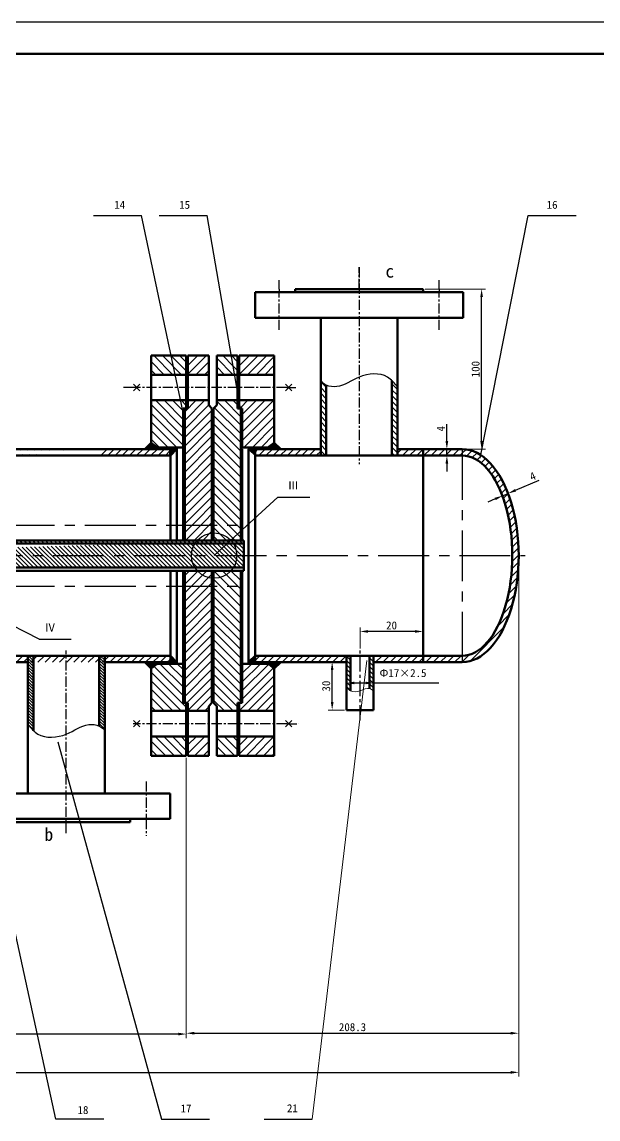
# Model space of a CAD drawing. Header units: millimetres. Extents: x 644 to 1833, y 165 to 1006.
# Drawn here: x 1393.3 to 1573.3, y 662.9 to 1005.5 of the extents above; entities that cross this region are included whole.
import ezdxf

# ---------------------------------------------------------------- set-up
doc = ezdxf.new("R2010")
doc.units = ezdxf.units.MM
doc.header["$LTSCALE"] = 0.5
doc.linetypes.add('CENTER', pattern=[50.8, 31.75, -6.35, 6.35, -6.35])
doc.layers.get('0').update_dxf_attribs({"linetype": 'CENTER'})
for name, color, linetype in [('中心线', 5, 'CENTER'), ('剖面线', 3, 'Continuous'), ('填充线', 7, 'Continuous'), ('标注', 2, 'Continuous'), ('细实线', 110, 'Continuous')]:
    doc.layers.add(name, color=color, linetype=linetype)
doc.layers.add('外框线', color=100, linetype='Continuous', lineweight=100)
doc.layers.add('轮廓线', color=1, linetype='Continuous', lineweight=50)
doc.styles.get("Standard").update_dxf_attribs({"font": 'SimSun.ttf'})
doc.dimstyles.new('ISO-25', dxfattribs={"dimtxt": 2.5, "dimasz": 2.5, "dimexe": 1.25, "dimexo": 0.625, "dimtad": 1, "dimtxsty": 'Standard', "dimcen": 2.5, "dimadec": 0, "dimazin": 0, "dimtfac": 1, "dimtmove": 0, "dimatfit": 3, "dimfxl": 0, "dimlwe": 0, "dimarcsym": 0})

# ---------------------------------------------------------------- blocks, each defined once
blk = doc.blocks.new('*D5')
at = {"layer": 'Defpoints', "color": 0, "lineweight": 0}
for p in [(852.38, 776.33), (1444.63, 776.33), (852.38, 689.4)]:
    blk.add_point(p, dxfattribs=at)
at = {"layer": '标注', "color": 0, "lineweight": 0}
for p, q in [((852.38, 775.7), (852.38, 688.15)), ((1444.63, 775.7), (1444.63, 688.15))]:
    blk.add_line(p, q, dxfattribs=at)
at = {"layer": '标注', "color": 0, "lineweight": -2}
blk.add_line((1442.13, 689.4), (854.88, 689.4), dxfattribs=at)
at = {"layer": '标注', "color": 0, "lineweight": 0}
for points in [[(854.88, 689.82), (854.88, 688.98), (852.38, 689.4)], [(1442.13, 689.82), (1442.13, 688.98), (1444.63, 689.4)]]:
    blk.add_solid(points, dxfattribs=at)
at = {"layer": '标注', "color": 0, "insert": (1148.5, 691.27), "char_height": 2.5, "attachment_point": 5}
blk.add_mtext('1930', dxfattribs=at)
blk = doc.blocks.new('*D6')
at = {"layer": 'Defpoints', "color": 0, "lineweight": 0}
for p in [(1548.5, 838.83), (1444.63, 776.33), (1548.5, 689.67)]:
    blk.add_point(p, dxfattribs=at)
at = {"layer": '标注', "color": 0, "lineweight": 0}
for p, q in [((1548.5, 838.2), (1548.5, 688.42)), ((1444.63, 775.7), (1444.63, 688.42))]:
    blk.add_line(p, q, dxfattribs=at)
at = {"layer": '标注', "color": 0, "lineweight": -2}
blk.add_line((1447.13, 689.67), (1546, 689.67), dxfattribs=at)
at = {"layer": '标注', "color": 0, "lineweight": 0}
for points in [[(1447.13, 690.09), (1447.13, 689.25), (1444.63, 689.67)], [(1546, 690.09), (1546, 689.25), (1548.5, 689.67)]]:
    blk.add_solid(points, dxfattribs=at)
at = {"layer": '标注', "color": 0, "insert": (1496.57, 691.55), "char_height": 2.5, "attachment_point": 5}
blk.add_mtext('208.3', dxfattribs=at)
blk = doc.blocks.new('*D7')
at = {"layer": 'Defpoints', "color": 0, "lineweight": 0}
for p in [(748.5, 838.83), (1548.5, 838.83), (1548.5, 677.44)]:
    blk.add_point(p, dxfattribs=at)
at = {"layer": '标注', "color": 0, "lineweight": 0}
for p, q in [((748.5, 838.2), (748.5, 676.19)), ((1548.5, 838.2), (1548.5, 676.19))]:
    blk.add_line(p, q, dxfattribs=at)
at = {"layer": '标注', "color": 0, "lineweight": -2}
blk.add_line((751, 677.44), (1546, 677.44), dxfattribs=at)
at = {"layer": '标注', "color": 0, "lineweight": 0}
for points in [[(751, 677.86), (751, 677.02), (748.5, 677.44)], [(1546, 677.86), (1546, 677.02), (1548.5, 677.44)]]:
    blk.add_solid(points, dxfattribs=at)
at = {"layer": '标注', "color": 0, "insert": (1148.5, 679.31), "char_height": 2.5, "attachment_point": 5}
blk.add_mtext('～2351', dxfattribs=at)
blk = doc.blocks.new('*D13')
at = {"layer": 'Defpoints', "color": 0, "lineweight": 0}
for p in [(1526.06, 872.08), (1526.06, 870.08), (1526.06, 870.08)]:
    blk.add_point(p, dxfattribs=at)
at = {"layer": '标注', "color": 0, "lineweight": -2}
for p, q in [((1526.06, 874.58), (1526.06, 879.86)), ((1526.06, 870.08), (1526.06, 872.08)), ((1526.06, 867.58), (1526.06, 865.08))]:
    blk.add_line(p, q, dxfattribs=at)
at = {"layer": '标注', "color": 0, "lineweight": 0}
for p, q in [((1525.43, 872.08), (1524.81, 872.08)), ((1525.43, 870.08), (1524.81, 870.08))]:
    blk.add_line(p, q, dxfattribs=at)
for points in [[(1525.64, 874.58), (1526.47, 874.58), (1526.06, 872.08)], [(1525.64, 867.58), (1526.47, 867.58), (1526.06, 870.08)]]:
    blk.add_solid(points, dxfattribs=at)
at = {"layer": '标注', "color": 0, "insert": (1524.18, 878.47), "char_height": 2.5, "attachment_point": 5, "rotation": 90}
blk.add_mtext('4', dxfattribs=at)
blk = doc.blocks.new('*D14')
at = {"layer": 'Defpoints', "color": 0, "lineweight": 0}
for p in [(1542.82, 858.98), (1544.58, 859.74), (1545.22, 858.26)]:
    blk.add_point(p, dxfattribs=at)
at = {"layer": '标注', "color": 0, "lineweight": -2}
for p, q in [((1547.51, 859.25), (1554.92, 862.42)), ((1543.45, 857.51), (1545.22, 858.26)), ((1541.16, 856.52), (1538.86, 855.54))]:
    blk.add_line(p, q, dxfattribs=at)
at = {"layer": '标注', "color": 0, "lineweight": 0}
for p, q in [((1543.07, 858.41), (1543.95, 856.36)), ((1544.83, 859.16), (1545.71, 857.11))]:
    blk.add_line(p, q, dxfattribs=at)
for points in [[(1540.99, 856.9), (1541.32, 856.14), (1543.45, 857.51)], [(1547.35, 859.63), (1547.68, 858.86), (1545.22, 858.26)]]:
    blk.add_solid(points, dxfattribs=at)
at = {"layer": '标注', "color": 0, "insert": (1552.9, 863.6), "char_height": 2.5, "attachment_point": 5, "rotation": 23.2068}
blk.add_mtext('4', dxfattribs=at)
blk = doc.blocks.new('*D20')
at = {"layer": 'Defpoints', "color": 0, "lineweight": 0}
for p in [(1518.63, 922.08), (1536.91, 922.08), (1518.63, 872.08)]:
    blk.add_point(p, dxfattribs=at)
at = {"layer": '标注', "color": 0, "lineweight": 0}
for p, q in [((1519.25, 922.08), (1538.16, 922.08)), ((1519.25, 872.08), (1538.16, 872.08))]:
    blk.add_line(p, q, dxfattribs=at)
at = {"layer": '标注', "color": 0, "lineweight": -2}
blk.add_line((1536.91, 874.58), (1536.91, 919.58), dxfattribs=at)
at = {"layer": '标注', "color": 0, "lineweight": 0}
for points in [[(1536.5, 919.58), (1537.33, 919.58), (1536.91, 922.08)], [(1536.5, 874.58), (1537.33, 874.58), (1536.91, 872.08)]]:
    blk.add_solid(points, dxfattribs=at)
at = {"layer": '标注', "color": 0, "insert": (1535.04, 897.08), "char_height": 2.5, "attachment_point": 5, "rotation": 90}
blk.add_mtext('100', dxfattribs=at)
blk = doc.blocks.new('*D53')
at = {"layer": 'Defpoints', "color": 0, "lineweight": 0}
for p in [(1494.67, 801.38), (1503.17, 801.38), (1503.17, 799.06)]:
    blk.add_point(p, dxfattribs=at)
at = {"layer": '标注', "color": 0, "lineweight": 0}
for p, q in [((1494.67, 800.76), (1494.67, 797.81)), ((1503.17, 800.76), (1503.17, 797.81))]:
    blk.add_line(p, q, dxfattribs=at)
at = {"layer": '标注', "color": 0, "lineweight": -2}
for p, q in [((1497.17, 799.06), (1500.67, 799.06)), ((1503.17, 799.06), (1516.17, 799.06))]:
    blk.add_line(p, q, dxfattribs=at)
at = {"layer": '标注', "color": 0, "lineweight": 0}
for points in [[(1497.17, 799.47), (1497.17, 798.64), (1494.67, 799.06)], [(1500.67, 799.47), (1500.67, 798.64), (1503.17, 799.06)]]:
    blk.add_solid(points, dxfattribs=at)
blk = doc.blocks.new('*D54')
at = {"layer": 'Defpoints', "color": 0, "lineweight": 0}
for p in [(1498.92, 815.14), (1518.63, 813.49), (1498.92, 809.16)]:
    blk.add_point(p, dxfattribs=at)
at = {"layer": '标注', "color": 0, "lineweight": 0}
for p, q in [((1498.92, 809.79), (1498.92, 816.39)), ((1518.63, 814.11), (1518.63, 816.39))]:
    blk.add_line(p, q, dxfattribs=at)
at = {"layer": '标注', "color": 0, "lineweight": -2}
blk.add_line((1516.13, 815.14), (1501.42, 815.14), dxfattribs=at)
at = {"layer": '标注', "color": 0, "lineweight": 0}
for points in [[(1501.42, 815.56), (1501.42, 814.73), (1498.92, 815.14)], [(1516.13, 815.56), (1516.13, 814.73), (1518.63, 815.14)]]:
    blk.add_solid(points, dxfattribs=at)
at = {"layer": '标注', "color": 0, "insert": (1508.77, 817.02), "char_height": 2.5, "attachment_point": 5}
blk.add_mtext('20', dxfattribs=at)
blk = doc.blocks.new('*D59')
at = {"layer": 'Defpoints', "color": 0, "lineweight": 25}
for p in [(1490.21, 805.58), (1494.67, 805.58), (1494.67, 790.58)]:
    blk.add_point(p, dxfattribs=at)
at = {"layer": '标注', "color": 0, "lineweight": 0}
for p, q in [((1494.04, 805.58), (1488.96, 805.58)), ((1494.04, 790.58), (1488.96, 790.58))]:
    blk.add_line(p, q, dxfattribs=at)
at = {"layer": '标注', "color": 0, "lineweight": -2}
blk.add_line((1490.21, 793.08), (1490.21, 803.08), dxfattribs=at)
at = {"layer": '标注', "color": 0, "lineweight": 25}
for points in [[(1489.79, 803.08), (1490.63, 803.08), (1490.21, 805.58)], [(1489.79, 793.08), (1490.63, 793.08), (1490.21, 790.58)]]:
    blk.add_solid(points, dxfattribs=at)
at = {"layer": '标注', "color": 0, "lineweight": 25, "insert": (1488.34, 798.08), "char_height": 2.5, "attachment_point": 5, "rotation": 90}
blk.add_mtext('30', dxfattribs=at)

msp = doc.modelspace()

# ---------------------------------------------------------------- hatches: boundary and pattern name
at = {"layer": '剖面线'}
h = msp.add_hatch(dxfattribs=at)
h.set_pattern_fill('ANSI31', color=256, scale=0.6, angle=90, style=0)
h.paths.add_polyline_path([(1441.145, 895.328), (1439.877, 901.328), (1433.629, 901.328), (1433.629, 895.328)])
h.paths.add_polyline_path([(1441.145, 895.328), (1444.629, 895.328), (1444.629, 901.328), (1444.129, 901.328), (1439.877, 901.328)])
h.paths.add_polyline_path([(1433.629, 874.078), (1435.229, 872.878, -0.1012682), (1435.495, 872.578), (1435.509, 872.578), (1443.629, 872.578), (1443.629, 883.564), (1442.834, 887.328), (1433.629, 887.328)])
h.paths.add_polyline_path([(1443.629, 883.564), (1443.629, 884.828), (1444.629, 884.828), (1444.629, 887.328), (1442.834, 887.328)])
h = msp.add_hatch(dxfattribs=at)
h.set_pattern_fill('ANSI31', color=256, scale=0.6, angle=180, style=0)
h.paths.add_polyline_path([(1445.129, 901.328), (1445.129, 895.328), (1451.629, 895.328), (1451.629, 901.328)])
h = msp.add_hatch(dxfattribs=at)
h.set_pattern_fill('ANSI31', color=256, scale=0.6, angle=90, style=0)
h.paths.add_polyline_path([(1458.714, 901.328), (1454.129, 901.328), (1454.129, 895.328), (1459.753, 895.328)])
h.paths.add_polyline_path([(1461.629, 884.5), (1461.572, 884.828), (1461.129, 884.828), (1460.629, 884.828), (1460.629, 887.328), (1454.129, 887.328), (1454.129, 885.828), (1453.129, 884.828), (1453.129, 872.078), (1453.129, 849.828), (1461.629, 849.828), (1461.629, 872.078), (1461.629, 872.578)])
h = msp.add_hatch(dxfattribs=at)
h.set_pattern_fill('ANSI31', color=256, scale=0.6, angle=90, style=0)
h.paths.add_polyline_path([(1460.629, 901.328), (1458.714, 901.328), (1459.753, 895.328), (1460.629, 895.328)])
h = msp.add_hatch(dxfattribs=at)
h.set_pattern_fill('ANSI31', color=256, scale=0.6, angle=180, style=0)
h.paths.add_polyline_path([(1472.129, 901.328), (1461.129, 901.328), (1461.129, 895.328), (1472.129, 895.328)])
h.paths.add_polyline_path([(1472.129, 887.328), (1461.139, 887.328), (1461.572, 884.828), (1461.629, 884.828), (1462.129, 884.828), (1462.129, 872.578), (1467.129, 872.578), (1470.129, 872.578), (1470.249, 872.578), (1470.373, 872.761), (1470.529, 872.878), (1472.129, 874.078)])
h = msp.add_hatch(dxfattribs=at)
h.set_pattern_fill('ANSI31', color=256, scale=0.4, angle=90, style=0)
edge = h.paths.add_edge_path()
edge.add_spline(control_points=[(1486.629, 893.33), (1487.182, 892.849), (1487.734, 892.367), (1488.379, 892.05)], knot_values=[24.0786226, 24.0786226, 24.0786226, 24.0786226, 26.2470623, 26.2470623, 26.2470623, 26.2470623], degree=3, periodic=0)
edge.add_line((1488.379, 892.05), (1488.379, 870.078))
edge.add_line((1488.379, 870.078), (1486.629, 870.078))
edge.add_line((1486.629, 870.078), (1486.629, 893.33))
h = msp.add_hatch(dxfattribs=at)
h.set_pattern_fill('ANSI31', color=256, scale=0.4, angle=90, style=0)
edge = h.paths.add_edge_path()
edge.add_spline(control_points=[(1510.629, 891.578), (1510.063, 892.251), (1509.497, 892.925), (1508.879, 893.511)], knot_values=[0, 0, 0, 0, 2.5576155, 2.5576155, 2.5576155, 2.5576155], degree=3, periodic=0)
edge.add_line((1508.879, 893.511), (1508.879, 872.078))
edge.add_line((1508.879, 872.078), (1510.629, 872.078))
edge.add_line((1510.629, 872.078), (1510.629, 891.578))
h.paths.add_polyline_path([(1510.629, 872.078), (1508.879, 872.078), (1508.879, 870.078), (1510.629, 870.078)])
h = msp.add_hatch(dxfattribs=at)
h.set_pattern_fill('ANSI37', color=256, scale=0.1, angle=90, style=0)
h.paths.add_polyline_path([(1444.129, 884.828), (1443.629, 884.828), (1443.629, 872.578), (1444.129, 872.578)])
h = msp.add_hatch(dxfattribs=at)
h.set_pattern_fill('ANSI31', color=256, scale=0.6, angle=180, style=0)
h.paths.add_polyline_path([(1452.629, 872.078), (1452.629, 884.828), (1451.629, 885.828), (1451.629, 887.328), (1445.129, 887.328), (1445.129, 884.828), (1444.629, 884.828), (1444.129, 884.828), (1444.129, 872.578), (1444.129, 872.078), (1444.129, 849.828), (1452.629, 849.828)])
h = msp.add_hatch(dxfattribs=at)
h.set_pattern_fill('ANSI37', color=256, scale=0.1, angle=90, style=0)
h.paths.add_polyline_path([(1462.129, 884.828), (1461.629, 884.828), (1461.629, 872.578), (1462.129, 872.578)])
h = msp.add_hatch(dxfattribs=at)
h.set_pattern_fill('ANSI37', color=256, scale=0.1, angle=90, style=0)
h.paths.add_polyline_path([(1431.629, 872.078), (1435.629, 872.078, 0.236068), (1435.229, 872.878), (1433.629, 874.078)])
h = msp.add_hatch(dxfattribs=at)
h.set_pattern_fill('ANSI37', color=256, scale=0.1, angle=90, style=0)
h.paths.add_polyline_path([(1472.129, 874.078), (1470.529, 872.878, 0.236068), (1470.129, 872.078), (1474.129, 872.078)])
h = msp.add_hatch(dxfattribs=at)
h.set_pattern_fill('ANSI31', color=256, scale=0.5, angle=180, style=0)
edge = h.paths.add_edge_path()
edge.add_line((1395.129, 872.078), (1151.504, 872.078))
edge.add_line((1439.706, 870.078), (1151.504, 870.078))
edge.add_line((1440.381, 872.078), (1440.338, 872.078))
edge.add_line((1395.129, 872.078), (1419.129, 872.078))
at = {"layer": '剖面线', "lineweight": 0}
h = msp.add_hatch(dxfattribs=at)
h.set_pattern_fill('ANSI31', color=256, scale=0.5, style=0)
h.paths.add_polyline_path([(1439.629, 872.078), (1435.629, 872.078), (1431.629, 872.078), (1431.129, 872.078), (1419.129, 872.078), (1417.418, 872.078), (1417.418, 870.078), (1439.629, 870.078)])
at = {"layer": '剖面线'}
h = msp.add_hatch(dxfattribs=at)
h.set_pattern_fill('ANSI37', color=256, scale=0.1, angle=90, style=0)
h.paths.add_polyline_path([(1441.629, 872.492), (1441.629, 872.578), (1439.629, 872.578), (1439.629, 872.078), (1439.629, 870.078), (1441.336, 871.785, 0.1989124)])
h = msp.add_hatch(dxfattribs=at)
h.set_pattern_fill('ANSI37', color=256, scale=0.1, angle=90, style=0)
h.paths.add_polyline_path([(1464.129, 872.492), (1464.129, 872.578), (1466.129, 872.578), (1466.129, 872.078), (1466.129, 870.078), (1464.422, 871.785, -0.1989124)])
at = {"layer": '剖面线', "lineweight": 0}
h = msp.add_hatch(dxfattribs=at)
h.set_pattern_fill('ANSI31', color=256, scale=0.5, style=0)
h.paths.add_polyline_path([(1466.129, 872.078), (1466.129, 870.078), (1486.629, 870.078), (1486.629, 872.078)])
h.paths.add_polyline_path([(1510.629, 872.078), (1510.629, 870.078), (1518.629, 870.078), (1518.629, 872.078)])
h = msp.add_hatch(dxfattribs=at)
h.set_pattern_fill('ANSI31', color=256, scale=0.5, style=0)
edge = h.paths.add_edge_path()
edge.add_ellipse((1530.879, 838.828), major_axis=(0, 33.25), ratio=0.5300752, start_angle=180, end_angle=270)
edge.add_line((1548.504, 838.828), (1546.504, 838.828))
edge.add_ellipse((1530.879, 838.828), major_axis=(0, 31.25), ratio=0.5, start_angle=-180, end_angle=-90, ccw=False)
edge.add_line((1530.879, 807.578), (1530.879, 805.578))
h.paths.add_polyline_path([(1530.879, 807.578), (1518.629, 807.578), (1518.629, 805.578), (1530.879, 805.578)])
edge = h.paths.add_edge_path()
edge.add_ellipse((1530.879, 838.828), major_axis=(0, 33.25), ratio=0.5300752, start_angle=270, end_angle=360)
edge.add_line((1530.879, 872.078), (1530.879, 870.078))
edge.add_ellipse((1530.879, 838.828), major_axis=(0, 31.25), ratio=0.5, start_angle=-90, end_angle=0, ccw=False)
edge.add_line((1546.504, 838.828), (1548.504, 838.828))
h = msp.add_hatch(dxfattribs=at)
h.set_pattern_fill('ANSI31', color=256, scale=0.5, style=0)
h.paths.add_polyline_path([(1530.879, 870.078), (1530.879, 872.078), (1518.629, 872.078), (1518.629, 870.078)])
at = {"layer": '剖面线'}
h = msp.add_hatch(dxfattribs=at)
h.set_pattern_fill('ANSI31', color=256, scale=0.6, angle=180, style=0)
h.paths.add_polyline_path([(1452.629, 849.828), (1444.129, 849.828), (1444.129, 843.578), (1452.629, 843.578)])
h.paths.add_polyline_path([(1452.629, 834.078), (1444.129, 834.078), (1444.129, 827.828), (1452.629, 827.828)])
h = msp.add_hatch(dxfattribs=at)
h.set_pattern_fill('ANSI31', color=256, scale=0.6, angle=90, style=0)
h.paths.add_polyline_path([(1461.629, 849.828), (1453.129, 849.828), (1453.129, 843.578), (1461.629, 843.578)])
h.paths.add_polyline_path([(1461.629, 834.078), (1453.129, 834.078), (1453.129, 827.828), (1461.629, 827.828)])
h = msp.add_hatch(dxfattribs=at)
h.set_pattern_fill('ANSI31', color=256, scale=0.3, angle=90, style=0)
edge = h.paths.add_edge_path()
edge.add_line((1151.504, 834.078), (1462.629, 834.078))
edge.add_line((1151.504, 835.078), (1462.629, 835.078))
edge.add_line((1462.629, 834.078), (1462.629, 843.578))
h = msp.add_hatch(dxfattribs=at)
h.set_pattern_fill('ANSI31', color=256, scale=0.3, angle=90, style=0)
h.paths.add_polyline_path([(1151.504, 843.578), (1151.504, 842.578), (1462.629, 842.578), (1462.629, 843.578)])
h = msp.add_hatch(dxfattribs=at)
h.set_pattern_fill('ANSI31', color=256, scale=0.6, angle=180, style=0)
h.paths.add_polyline_path([(1452.629, 827.828), (1444.129, 827.828), (1444.129, 805.578), (1444.129, 805.078), (1444.129, 792.828), (1444.629, 792.828), (1445.129, 792.828), (1445.129, 790.328), (1451.629, 790.328), (1451.629, 791.828), (1452.629, 792.828), (1452.629, 805.578)])
h = msp.add_hatch(dxfattribs=at)
h.set_pattern_fill('ANSI31', color=256, scale=0.6, angle=90, style=0)
h.paths.add_polyline_path([(1461.629, 827.828), (1453.129, 827.828), (1453.129, 805.578), (1453.129, 792.828), (1454.129, 791.828), (1454.129, 790.328), (1460.629, 790.328), (1460.629, 792.828), (1461.129, 792.828), (1461.629, 792.828), (1461.629, 805.078), (1461.629, 805.578)])
h = msp.add_hatch(dxfattribs=at)
h.set_pattern_fill('ANSI31', color=256, scale=0.5, angle=180, style=0)
edge = h.paths.add_edge_path()
edge.add_line((1151.504, 807.578), (1151.504, 805.578))
edge.add_line((1439.663, 807.578), (1151.504, 807.578))
edge.add_line((1395.129, 805.578), (1151.504, 805.578))
edge.add_line((1441.52, 805.578), (1419.129, 805.578))
edge.add_line((1439.663, 807.578), (1439.629, 805.328))
h = msp.add_hatch(dxfattribs=at)
h.set_pattern_fill('ANSI31', color=256, scale=0.2, angle=90, style=0)
edge = h.paths.add_edge_path()
edge.add_line((1396.879, 807.578), (1395.129, 807.578))
edge.add_line((1395.129, 807.578), (1395.129, 786.078))
edge.add_spline(control_points=[(1395.129, 786.078), (1395.695, 785.405), (1396.261, 784.731), (1396.879, 784.145)], knot_values=[0, 0, 0, 0, 2.5576155, 2.5576155, 2.5576155, 2.5576155], degree=3, periodic=0)
edge.add_line((1396.879, 784.145), (1396.879, 807.578))
h = msp.add_hatch(dxfattribs=at)
h.set_pattern_fill('ANSI31', color=256, scale=0.2, angle=90, style=0)
edge = h.paths.add_edge_path()
edge.add_line((1419.129, 807.578), (1417.379, 807.578))
edge.add_line((1417.379, 807.578), (1417.379, 785.606))
edge.add_spline(control_points=[(1417.379, 785.606), (1418.024, 785.289), (1418.576, 784.808), (1419.129, 784.326)], knot_values=[24.0786226, 24.0786226, 24.0786226, 24.0786226, 26.2470623, 26.2470623, 26.2470623, 26.2470623], degree=3, periodic=0)
edge.add_line((1419.129, 784.326), (1419.129, 807.578))
h = msp.add_hatch(dxfattribs=at)
h.set_pattern_fill('ANSI37', color=256, scale=0.1, angle=90, style=0)
h.paths.add_polyline_path([(1433.629, 803.578), (1435.229, 804.778, 0.236068), (1435.629, 805.578), (1431.629, 805.578)])
h = msp.add_hatch(dxfattribs=at)
h.set_pattern_fill('ANSI37', color=256, scale=0.1, angle=90, style=0)
h.paths.add_polyline_path([(1441.629, 805.164), (1441.629, 805.078), (1439.629, 805.078), (1439.629, 805.578), (1439.629, 807.578), (1441.336, 805.871, -0.1989124)])
h = msp.add_hatch(dxfattribs=at)
h.set_pattern_fill('ANSI37', color=256, scale=0.1, angle=90, style=0)
h.paths.add_polyline_path([(1464.129, 805.164), (1464.129, 805.078), (1466.129, 805.078), (1466.129, 805.578), (1466.129, 807.578), (1464.422, 805.871, 0.1989124)])
at = {"layer": '剖面线', "lineweight": 0}
h = msp.add_hatch(dxfattribs=at)
h.set_pattern_fill('ANSI31', color=256, scale=0.5, style=0)
h.paths.add_polyline_path([(1486.629, 805.578), (1494.669, 805.578), (1494.669, 807.578), (1466.129, 807.578), (1466.129, 805.578)])
h.paths.add_polyline_path([(1518.629, 805.578), (1518.629, 807.578), (1503.169, 807.578), (1503.169, 805.578)])
at = {"layer": '剖面线'}
h = msp.add_hatch(dxfattribs=at)
h.set_pattern_fill('ANSI37', color=256, scale=0.1, angle=90, style=0)
h.paths.add_polyline_path([(1474.129, 805.578), (1470.129, 805.578, 0.236068), (1470.529, 804.778), (1472.129, 803.578)])
at = {"layer": '剖面线', "lineweight": 0}
h = msp.add_hatch(dxfattribs=at)
h.set_pattern_fill('ANSI31', color=256, scale=0.3, angle=90, style=0)
edge = h.paths.add_edge_path()
edge.add_line((1495.919, 807.578), (1494.669, 807.578))
edge.add_line((1494.669, 807.578), (1494.669, 797.65))
edge.add_spline(control_points=[(1494.669, 797.65), (1495.062, 797.252), (1495.455, 796.854), (1495.919, 796.616)], knot_values=[0, 0, 0, 0, 1.622238, 1.622238, 1.622238, 1.622238], degree=3, periodic=0)
edge.add_line((1495.919, 796.616), (1495.919, 807.578))
edge = h.paths.add_edge_path()
edge.add_spline(control_points=[(1501.919, 797.306), (1502.348, 797.195), (1502.758, 796.905), (1503.169, 796.616)], knot_values=[7.7005654, 7.7005654, 7.7005654, 7.7005654, 9.1283609, 9.1283609, 9.1283609, 9.1283609], degree=3, periodic=0)
edge.add_line((1503.169, 796.616), (1503.169, 807.578))
edge.add_line((1503.169, 807.578), (1501.919, 807.578))
edge.add_line((1501.919, 807.578), (1501.919, 797.306))
at = {"layer": '剖面线'}
h = msp.add_hatch(dxfattribs=at)
h.set_pattern_fill('ANSI31', color=256, scale=0.6, angle=90, style=0)
h.paths.add_polyline_path([(1443.629, 805.078), (1441.622, 805.078), (1435.495, 805.078, -0.1012682), (1435.229, 804.778), (1433.629, 803.578), (1433.629, 790.328), (1444.629, 790.328), (1444.629, 792.828), (1443.629, 792.828)])
h.paths.add_polyline_path([(1444.629, 782.328), (1433.629, 782.328), (1433.629, 776.328), (1444.629, 776.328)])
h = msp.add_hatch(dxfattribs=at)
h.set_pattern_fill('ANSI37', color=256, scale=0.1, angle=90, style=0)
h.paths.add_polyline_path([(1444.129, 792.828), (1443.629, 792.828), (1443.629, 805.078), (1444.129, 805.078)])
h = msp.add_hatch(dxfattribs=at)
h.set_pattern_fill('ANSI31', color=256, scale=0.6, angle=180, style=0)
h.paths.add_polyline_path([(1462.129, 792.828), (1461.129, 792.828), (1461.129, 790.328), (1472.129, 790.328), (1472.129, 803.578), (1470.529, 804.778), (1470.241, 805.078), (1470.129, 805.078), (1467.129, 805.078), (1464.136, 805.078), (1462.129, 805.078)])
h.paths.add_polyline_path([(1472.129, 776.328), (1472.129, 782.328), (1461.129, 782.328), (1461.129, 776.328), (1461.629, 776.328)])
h = msp.add_hatch(dxfattribs=at)
h.set_pattern_fill('ANSI37', color=256, scale=0.1, angle=90, style=0)
h.paths.add_polyline_path([(1461.629, 792.828), (1462.129, 792.828), (1462.129, 805.078), (1461.629, 805.078)])
h = msp.add_hatch(dxfattribs=at)
h.set_pattern_fill('ANSI31', color=256, scale=0.6, angle=180, style=0)
h.paths.add_polyline_path([(1451.629, 782.328), (1445.129, 782.328), (1445.129, 776.328), (1451.629, 776.328)])
h = msp.add_hatch(dxfattribs=at)
h.set_pattern_fill('ANSI31', color=256, scale=0.6, angle=90, style=0)
h.paths.add_polyline_path([(1460.629, 776.328), (1460.629, 782.328), (1454.129, 782.328), (1454.129, 776.328)])

# ---------------------------------------------------------------- linework, layer by layer
at = {"ltscale": 0.2}
msp.add_line((1523.629, 922.078), (1523.629, 921.078), dxfattribs=at)
at = {"color": 255, "lineweight": 0}
for p, q in [((1433.629, 874.078), (1431.629, 872.078)), ((1435.229, 872.878), (1433.629, 874.078)), ((1472.129, 803.578), (1474.129, 805.578)), ((1470.529, 804.778), (1472.129, 803.578))]:
    msp.add_line(p, q, dxfattribs=at)
for p, q in [((1472.129, 874.078), (1470.529, 872.878)), ((1474.129, 872.078), (1472.129, 874.078)), ((1548.504, 838.828), (1548.504, 838.828)), ((1550.484, 838.828), (1550.484, 838.828)), ((1431.629, 805.578), (1433.629, 803.578)), ((1433.629, 803.578), (1435.229, 804.778))]:
    msp.add_line(p, q)
at = {"color": 7, "lineweight": 0}
msp.add_line((1431.629, 805.578), (1435.629, 805.578), dxfattribs=at)
at = {"color": 255, "lineweight": 0}
msp.add_arc((1434.629, 872.078), 1, 0, 53.1301, dxfattribs=at)
msp.add_arc((1434.629, 805.578), 1, 306.8699, 0)
at = {"layer": '中心线', "ltscale": 0.2}
for p, q in [((1498.629, 928.878), (1498.629, 867.441)), ((1498.629, 922.078), (1498.629, 928.878)), ((1473.629, 922.078), (1473.629, 924.823)), ((1473.629, 922.078), (1473.629, 921.078)), ((1523.629, 922.078), (1523.629, 924.823)), ((1473.629, 909.33), (1473.629, 921.078)), ((1523.629, 909.33), (1523.629, 921.078)), ((1428.208, 891.328), (1424.495, 891.328)), ((1476.001, 891.328), (1428.017, 891.328)), ((1476.001, 891.328), (1478.803, 891.328)), ((1407.129, 752.138), (1407.129, 809.196)), ((1476.001, 786.328), (1428.017, 786.328)), ((1476.001, 786.328), (1479.839, 786.328)), ((1432.129, 768.326), (1432.129, 756.578)), ((1432.129, 756.578), (1432.129, 751.264))]:
    msp.add_line(p, q, dxfattribs=at)
at = {"layer": '中心线'}
for p, q in [((1530.879, 872.078), (1530.879, 805.578)), ((828.762, 848.328), (1463.715, 848.328)), ((742.607, 838.828), (1550.484, 838.828)), ((828.762, 829.328), (1463.68, 829.328))]:
    msp.add_line(p, q, dxfattribs=at)
at = {"layer": '中心线', "ltscale": 0.3}
msp.add_line((1498.919, 787.355), (1498.919, 809.161), dxfattribs=at)
at = {"layer": '填充线'}
msp.add_line((1408.648, 812.692), (1408.648, 812.692), dxfattribs=at)
at = {"layer": '外框线'}
msp.add_line((668.504, 995.505), (1642.504, 995.505), dxfattribs=at)
at = {"layer": '标注'}
for p, q in [((1415.637, 945.079), (1430.637, 945.079)), ((1443.835, 882.589), (1430.637, 945.079)), ((1436.134, 945.079), (1451.134, 945.079)), ((1461.901, 882.932), (1451.134, 945.079)), ((1536.419, 869.236), (1551.468, 945.079)), ((1551.468, 945.079), (1566.468, 945.079)), ((1428.151, 892.328), (1430.151, 890.328)), ((1430.151, 892.328), (1428.151, 890.328)), ((1477.608, 892.328), (1475.608, 890.328)), ((1475.608, 892.328), (1477.608, 890.328)), ((1453.324, 838.828), (1473.261, 857.056)), ((1473.261, 857.056), (1483.261, 857.056)), ((1398.648, 812.692), (1384.129, 820.078)), ((1398.648, 812.692), (1408.648, 812.692)), ((1516.166, 799.058), (1523.586, 799.058)), ((1428.151, 785.328), (1430.151, 787.328)), ((1430.151, 785.328), (1428.151, 787.328)), ((1477.608, 785.328), (1475.608, 787.328)), ((1475.608, 785.328), (1477.608, 787.328)), ((1404.488, 780.667), (1436.839, 662.857)), ((1403.835, 662.857), (1382.129, 762.452)), ((1418.835, 662.857), (1403.835, 662.857)), ((1436.839, 662.857), (1451.839, 662.857)), ((1468.924, 662.857), (1483.924, 662.857))]:
    msp.add_line(p, q, dxfattribs=at)
at = {"layer": '标注', "lineweight": 0}
msp.add_line((1501.069, 806.076), (1483.924, 662.857), dxfattribs=at)
at = {"layer": '标注'}
msp.add_circle((1453.324, 838.828), 7.077, dxfattribs=at)
at = {"layer": '细实线'}
for p, q in [((643.504, 1005.505), (1832.504, 1005.505)), ((1518.629, 921.078), (1518.629, 922.078)), ((1466.129, 921.078), (1466.129, 921.078)), ((1461.629, 901.328), (1461.129, 901.328)), ((1472.129, 874.078), (1472.129, 901.328)), ((1444.629, 884.828), (1444.629, 884.828)), ((1452.629, 884.828), (1452.629, 884.828)), ((1453.129, 884.828), (1453.129, 884.828)), ((1461.129, 884.828), (1461.129, 884.828)), ((1435.129, 872.078), (1435.129, 872.078)), ((1435.629, 872.078), (1435.629, 872.078)), ((1443.629, 872.078), (1443.629, 849.828)), ((1444.129, 872.078), (1444.129, 849.828)), ((1452.629, 872.078), (1452.629, 849.828)), ((1453.129, 849.828), (1453.129, 872.078)), ((1461.629, 872.078), (1461.629, 849.828)), ((1462.129, 872.078), (1462.129, 849.828)), ((1464.088, 872.119), (1464.088, 872.119)), ((1466.129, 870.078), (1464.422, 871.785)), ((1466.129, 872.078), (1466.129, 872.578)), ((1466.129, 872.078), (1466.129, 870.078)), ((1470.129, 872.078), (1470.129, 872.078)), ((1470.129, 872.078), (1470.129, 872.078)), ((1488.379, 872.078), (1488.34, 872.078)), ((1461.629, 805.578), (1461.629, 827.828)), ((1462.129, 805.578), (1462.129, 827.828)), ((1439.633, 805.578), (1419.129, 805.578)), ((1435.629, 805.578), (1435.629, 805.578)), ((1470.129, 805.578), (1470.129, 805.578)), ((1435.509, 805.078), (1435.436, 805.078)), ((1470.27, 805.078), (1470.27, 805.078)), ((1444.629, 792.828), (1444.629, 792.828)), ((1452.629, 792.828), (1452.629, 792.828)), ((1453.129, 792.828), (1453.129, 792.828)), ((1461.129, 792.828), (1461.129, 792.828)), ((1444.129, 776.328), (1444.629, 776.328))]:
    msp.add_line(p, q, dxfattribs=at)
at = {"layer": '细实线', "extrusion": (0, 0, -1)}
for major_axis, ratio, start_param, end_param in [((0, 33.25), 0.5300752, 0, 3.1415927), ((0, 31.25), 0.5, 6.2831853, 9.424778)]:
    msp.add_ellipse((1530.879, 838.828), major_axis=major_axis, ratio=ratio, start_param=start_param, end_param=end_param, dxfattribs=at)
at = {"layer": '细实线', "lineweight": 25}
msp.add_spline([(1510.629, 891.578), (1507.523, 894.561), (1498.629, 894.561), (1491.625, 891.606), (1488.379, 892.05), (1486.629, 893.33)], degree=3, dxfattribs=at)
at = {"layer": '细实线', "lineweight": 0}
msp.add_spline([(1494.669, 797.65), (1495.919, 796.616), (1498.919, 796.616), (1501.919, 797.306), (1503.169, 796.616)], degree=3, dxfattribs=at)
at = {"layer": '细实线'}
msp.add_spline([(1395.129, 786.078), (1398.235, 783.095), (1407.129, 783.095), (1414.133, 786.05), (1417.379, 785.606), (1419.129, 784.326)], degree=3, dxfattribs=at)
at = {"layer": '轮廓线'}
for p, q in [((1478.629, 921.078), (1478.629, 922.078)), ((1518.629, 922.078), (1478.629, 922.078)), ((1466.129, 913.078), (1466.129, 921.078)), ((1531.129, 921.078), (1466.129, 921.078)), ((1518.629, 921.078), (1478.629, 921.078)), ((1531.129, 913.078), (1531.129, 921.078)), ((1531.129, 913.078), (1466.129, 913.078)), ((1486.629, 870.078), (1486.629, 913.078)), ((1510.629, 870.078), (1510.629, 913.078)), ((1433.629, 901.328), (1444.629, 901.328)), ((1433.629, 874.078), (1433.629, 901.328)), ((1444.629, 884.828), (1444.629, 901.328)), ((1445.129, 901.328), (1451.629, 901.328)), ((1445.129, 884.828), (1445.129, 901.328)), ((1451.629, 885.828), (1451.629, 901.328)), ((1460.629, 901.328), (1454.129, 901.328)), ((1454.129, 885.828), (1454.129, 901.328)), ((1460.629, 884.828), (1460.629, 901.328)), ((1461.129, 884.828), (1461.129, 901.328)), ((1472.129, 901.328), (1461.129, 901.328)), ((1472.129, 874.078), (1472.129, 901.328)), ((1444.629, 895.328), (1433.629, 895.328)), ((1451.629, 895.328), (1445.129, 895.328)), ((1460.629, 895.328), (1454.129, 895.328)), ((1472.129, 895.328), (1461.129, 895.328)), ((1488.379, 870.078), (1488.379, 892.05)), ((1508.879, 870.078), (1508.879, 893.511)), ((1444.629, 887.328), (1433.629, 887.328)), ((1443.629, 884.828), (1444.629, 884.828)), ((1443.629, 884.828), (1443.629, 872.578)), ((1444.129, 872.578), (1444.129, 884.828)), ((1445.129, 884.828), (1444.629, 884.828)), ((1451.629, 887.328), (1445.129, 887.328)), ((1451.629, 885.828), (1452.629, 884.828)), ((1452.629, 884.828), (1452.629, 872.078)), ((1454.129, 885.828), (1453.129, 884.828)), ((1453.129, 884.828), (1453.129, 872.078)), ((1460.629, 887.328), (1454.129, 887.328)), ((1460.629, 884.828), (1461.129, 884.828)), ((1472.129, 887.328), (1461.129, 887.328)), ((1461.129, 884.828), (1461.629, 884.828)), ((1461.629, 872.578), (1461.629, 884.828)), ((1461.629, 884.828), (1462.129, 884.828)), ((1462.129, 884.828), (1462.129, 872.578)), ((1431.629, 872.078), (1433.629, 874.078)), ((1433.629, 874.078), (1435.229, 872.878)), ((1470.529, 872.878), (1472.129, 874.078)), ((1472.129, 874.078), (1474.129, 872.078)), ((1395.129, 872.078), (1151.504, 872.078)), ((1395.129, 872.078), (1419.129, 872.078)), ((1443.629, 872.578), (1435.509, 872.578)), ((1439.629, 872.078), (1439.629, 872.578)), ((1439.629, 872.078), (1439.629, 870.078)), ((1439.706, 870.078), (1441.52, 872.078)), ((1441.64, 872.578), (1441.64, 849.828)), ((1443.629, 872.578), (1444.129, 872.578)), ((1443.629, 872.578), (1443.629, 872.078)), ((1443.629, 849.828), (1443.629, 872.078)), ((1444.129, 872.078), (1444.129, 872.578)), ((1444.129, 849.828), (1444.129, 872.078)), ((1452.629, 849.828), (1452.629, 872.078)), ((1453.129, 872.078), (1453.129, 849.828)), ((1462.129, 872.578), (1461.629, 872.578)), ((1461.629, 872.078), (1461.629, 872.578)), ((1461.629, 849.828), (1461.629, 872.078)), ((1467.129, 872.578), (1462.129, 872.578)), ((1462.129, 849.828), (1462.129, 872.078)), ((1464.088, 872.119), (1464.088, 870.078)), ((1466.129, 872.078), (1466.129, 872.578)), ((1486.629, 872.078), (1466.129, 872.078)), ((1466.129, 872.078), (1466.129, 870.078)), ((1466.129, 869.316), (1466.129, 870.402)), ((1470.129, 872.578), (1467.129, 872.578)), ((1470.129, 872.578), (1470.369, 872.578)), ((1530.879, 872.078), (1510.629, 872.078)), ((1518.629, 872.078), (1518.629, 805.578)), ((1439.706, 870.078), (1151.504, 870.078)), ((1439.706, 870.078), (1439.706, 849.828)), ((1464.088, 870.078), (1464.088, 805.446)), ((1530.879, 870.078), (1466.129, 870.078)), ((1466.129, 869.316), (1466.129, 807.578)), ((1439.706, 849.828), (1439.706, 843.578)), ((1441.64, 849.828), (1441.64, 843.578)), ((1443.629, 849.828), (1443.629, 843.578)), ((1444.129, 849.828), (1444.129, 843.578)), ((1452.629, 849.828), (1452.629, 843.578)), ((1453.129, 849.828), (1453.129, 843.578)), ((1461.629, 849.828), (1461.629, 843.578)), ((1462.129, 849.828), (1462.129, 843.578)), ((1151.504, 843.578), (1462.629, 843.578)), ((1462.629, 843.578), (1462.629, 842.578)), ((1151.504, 842.578), (1462.629, 842.578)), ((1462.629, 842.578), (1462.629, 835.078)), ((1151.504, 835.078), (1462.629, 835.078)), ((1151.504, 834.078), (1462.629, 834.078)), ((1439.663, 827.828), (1439.663, 834.078)), ((1441.622, 827.828), (1441.622, 834.078)), ((1443.629, 827.828), (1443.629, 834.078)), ((1444.129, 827.828), (1444.129, 834.078)), ((1452.629, 827.828), (1452.629, 834.078)), ((1453.129, 827.828), (1453.129, 834.078)), ((1461.629, 827.828), (1461.629, 834.078)), ((1462.129, 827.828), (1462.129, 834.078)), ((1462.629, 835.078), (1462.629, 834.078)), ((1439.663, 807.578), (1439.663, 827.828)), ((1441.622, 805.078), (1441.622, 827.828)), ((1443.629, 805.578), (1443.629, 827.828)), ((1444.129, 805.578), (1444.129, 827.828)), ((1452.629, 805.578), (1452.629, 827.828)), ((1453.129, 805.578), (1453.129, 827.828)), ((1461.629, 827.828), (1461.629, 805.578)), ((1462.129, 827.828), (1462.129, 805.578)), ((1439.663, 807.578), (1151.504, 807.578)), ((1395.129, 805.578), (1151.504, 805.578)), ((1395.129, 807.578), (1395.129, 764.578)), ((1396.879, 807.578), (1396.879, 784.145)), ((1417.379, 807.578), (1417.379, 785.606)), ((1419.129, 807.578), (1419.129, 764.578)), ((1439.633, 805.578), (1419.129, 805.578)), ((1433.629, 803.578), (1431.629, 805.578)), ((1439.663, 807.578), (1439.629, 805.328)), ((1439.629, 805.578), (1439.629, 805.078)), ((1439.663, 807.578), (1441.52, 805.578)), ((1443.629, 805.578), (1443.629, 805.078)), ((1444.129, 805.578), (1444.129, 805.078)), ((1452.629, 792.828), (1452.629, 805.578)), ((1453.129, 792.828), (1453.129, 805.578)), ((1461.629, 805.578), (1461.629, 805.078)), ((1462.129, 805.578), (1462.129, 805.078)), ((1466.129, 807.578), (1464.422, 805.871)), ((1466.129, 805.578), (1466.129, 807.578)), ((1486.629, 805.578), (1466.129, 805.578)), ((1466.129, 805.578), (1466.129, 805.078)), ((1474.129, 805.578), (1472.129, 803.578)), ((1435.229, 804.778), (1433.629, 803.578)), ((1433.629, 803.578), (1433.629, 776.328)), ((1441.622, 805.078), (1435.509, 805.078)), ((1441.622, 805.078), (1443.629, 805.078)), ((1443.629, 805.078), (1444.129, 805.078)), ((1443.629, 805.078), (1443.629, 792.828)), ((1444.129, 805.078), (1444.129, 792.828)), ((1462.129, 805.078), (1461.629, 805.078)), ((1461.629, 805.078), (1461.629, 792.828)), ((1464.136, 805.078), (1462.129, 805.078)), ((1462.129, 805.078), (1462.129, 792.828)), ((1467.129, 805.078), (1464.136, 805.078)), ((1470.129, 805.078), (1467.129, 805.078)), ((1470.129, 805.078), (1470.27, 805.078)), ((1472.129, 803.578), (1470.529, 804.778)), ((1472.129, 803.578), (1472.129, 776.328)), ((1443.629, 792.828), (1444.629, 792.828)), ((1444.629, 792.828), (1444.629, 776.328)), ((1445.129, 792.828), (1444.629, 792.828)), ((1445.129, 792.828), (1445.129, 776.328)), ((1451.629, 791.828), (1452.629, 792.828)), ((1451.629, 791.828), (1451.629, 776.328)), ((1454.129, 791.828), (1453.129, 792.828)), ((1454.129, 791.828), (1454.129, 776.328)), ((1460.629, 792.828), (1461.129, 792.828)), ((1460.629, 792.828), (1460.629, 776.328)), ((1461.129, 792.828), (1461.129, 776.328)), ((1462.129, 792.828), (1461.129, 792.828)), ((1444.629, 790.328), (1433.629, 790.328)), ((1451.629, 790.328), (1445.129, 790.328)), ((1460.629, 790.328), (1454.129, 790.328)), ((1472.129, 790.328), (1461.129, 790.328)), ((1444.629, 782.328), (1433.629, 782.328)), ((1451.629, 782.328), (1445.129, 782.328)), ((1460.629, 782.328), (1454.129, 782.328)), ((1472.129, 782.328), (1461.129, 782.328)), ((1433.629, 776.328), (1444.629, 776.328)), ((1445.129, 776.328), (1451.629, 776.328)), ((1460.629, 776.328), (1454.129, 776.328)), ((1472.129, 776.328), (1461.129, 776.328)), ((1461.629, 776.328), (1461.129, 776.328)), ((1374.629, 764.578), (1439.629, 764.578)), ((1439.629, 764.578), (1439.629, 756.578)), ((1374.629, 756.578), (1439.629, 756.578)), ((1387.129, 756.578), (1427.129, 756.578)), ((1387.129, 755.578), (1427.129, 755.578)), ((1427.129, 756.578), (1427.129, 755.578))]:
    msp.add_line(p, q, dxfattribs=at)
at = {"layer": '轮廓线', "lineweight": 50}
for p, q in [((1518.629, 921.078), (1518.629, 922.078)), ((1419.129, 872.078), (1431.129, 872.078)), ((1431.129, 872.078), (1435.129, 872.078)), ((1431.629, 872.078), (1435.629, 872.078)), ((1435.509, 872.578), (1435.389, 872.578)), ((1435.629, 872.078), (1439.629, 872.078)), ((1441.52, 872.078), (1441.64, 872.271)), ((1530.879, 807.578), (1466.129, 807.578)), ((1486.629, 805.578), (1494.669, 805.578)), ((1518.629, 805.578), (1503.169, 805.578)), ((1530.879, 805.578), (1518.629, 805.578)), ((1503.169, 790.578), (1494.669, 790.578))]:
    msp.add_line(p, q, dxfattribs=at)
at = {"layer": '轮廓线', "lineweight": 0}
msp.add_line((1462.129, 872.578), (1462.129, 872.078), dxfattribs=at)
at = {"layer": '轮廓线', "ltscale": 0.3}
for p, q in [((1494.669, 790.578), (1494.669, 807.578)), ((1495.919, 796.616), (1495.919, 807.578)), ((1501.919, 797.306), (1501.919, 807.578)), ((1503.169, 790.578), (1503.169, 807.578))]:
    msp.add_line(p, q, dxfattribs=at)
at = {"layer": '轮廓线'}
for points in [[(1464.35, 871.839), (1464.248, 872.001), (1464.168, 872.13), (1464.168, 872.318), (1464.168, 872.578)], [(1470.529, 872.878), (1470.373, 872.761), (1470.249, 872.578), (1470.223, 872.483), (1470.179, 872.326), (1470.129, 872.146), (1470.11, 872.078)], [(1464.422, 805.871), (1464.23, 805.578), (1464.165, 805.359), (1464.133, 805.248), (1464.133, 805.078), (1464.133, 805.078)], [(1470.529, 804.778), (1470.302, 805.015), (1470.229, 805.136), (1470.164, 805.314), (1470.146, 805.403), (1470.129, 805.578), (1470.129, 805.578)]]:
    msp.add_lwpolyline(points, dxfattribs=at)
for centre, start, end in [((1434.629, 872.078), 360, 53.1301), ((1434.629, 805.578), 306.8699, 0)]:
    msp.add_arc(centre, 1, start, end, dxfattribs=at)
at = {"layer": '轮廓线', "extrusion": (0, 0, -1)}
for major_axis, ratio, start_param, end_param in [((0, 33.25), 0.5300752, 0, 3.1415927), ((0, 31.25), 0.5, 6.2831853, 9.424778)]:
    msp.add_ellipse((1530.879, 838.828), major_axis=major_axis, ratio=ratio, start_param=start_param, end_param=end_param, dxfattribs=at)

# ---------------------------------------------------------------- texts
at = {"layer": '标注', "attachment_point": 1}
for s, insert, char_height, width in [('{\\fSimSun|b0|i0|c134|p2;14}', (1422.114, 949.642), 2.5, 9.09401), ('{\\fSimSun|b0|i0|c134|p2;15}', (1442.392, 949.642), 2.5, 10.06207), ('{\\fSimSun|b0|i0|c134|p2;16}', (1557.241, 949.642), 2.5, 12.60042), ('c', (1506.854, 929.652), 4, 13.922), ('{\\fSimSun|b0|i0|c134|p2;  Ⅲ}', (1472.928, 862.012), 2.5, 11.421), (' Ⅳ', (1398.648, 817.622), 2.5, 12.915), ('{\\fArial|b0|i0|c161|p32;Φ}17×2.5', (1504.998, 803.406), 2.5, 11.05556), ('b', (1400.309, 753.751), 4, 10.318), ('{\\fSimSun|b0|i0|c134|p2;18}', (1410.628, 666.931), 2.5, 12.094), ('{\\fSimSun|b0|i0|c134|p2;17}', (1442.833, 667.417), 2.5, 9.96296), ('21', (1476.087, 667.481), 2.5, 7.43372)]:
    msp.add_mtext(s, dxfattribs=dict(at, insert=insert, char_height=char_height, width=width))

# ---------------------------------------------------------------- dimensions: what is measured, and where the dimension line sits
at = {"layer": '标注'}
dim = msp.add_linear_dim(base=(1536.912, 922.078), p1=(1518.629, 872.078), p2=(1518.629, 922.078), angle=90, text='100', dimstyle='ISO-25', dxfattribs=at)
dim.commit()
dim.dimension.update_dxf_attribs({"geometry": '*D20', "text_midpoint": (1535.037, 897.078)})
dim = msp.add_linear_dim(base=(1526.057, 870.078), p1=(1526.057, 872.078), p2=(1526.057, 870.078), angle=90, text='4', dimstyle='ISO-25', override={"dimjust": 1}, dxfattribs=at)
dim.commit()
dim.dimension.update_dxf_attribs({"geometry": '*D13', "text_midpoint": (1524.182, 878.467)})
dim = msp.add_linear_dim(base=(1545.215, 858.262), p1=(1542.82, 858.982), p2=(1544.583, 859.738), angle=23.20679, text='4', dimstyle='ISO-25', dxfattribs=at)
dim.commit()
dim.dimension.update_dxf_attribs({"geometry": '*D14', "text_midpoint": (1553.64, 861.874), "dimtype": 161})
for base, p1, p2, text, picture, middle in [((1548.504, 677.44), (748.504, 838.828), (1548.504, 838.828), '～2351', '*D7', (1148.504, 679.315)), ((1548.504, 689.672), (1444.629, 776.328), (1548.504, 838.828), '208.3', '*D6', (1496.567, 691.547)), ((1498.919, 815.145), (1518.629, 813.486), (1498.919, 809.161), '20', '*D54', (1508.774, 817.02)), ((852.379, 689.399), (1444.629, 776.328), (852.379, 776.328), '1930', '*D5', (1148.504, 691.274))]:
    dim = msp.add_linear_dim(base=base, p1=p1, p2=p2, text=text, dimstyle='ISO-25', dxfattribs=at)
    dim.commit()
    dim.dimension.update_dxf_attribs({"geometry": picture, "text_midpoint": middle})
at = {"layer": '标注', "lineweight": 25}
dim = msp.add_linear_dim(base=(1490.211, 805.578), p1=(1494.669, 790.578), p2=(1494.669, 805.578), angle=90, text='30', dimstyle='ISO-25', dxfattribs=at)
dim.commit()
dim.dimension.update_dxf_attribs({"geometry": '*D59', "text_midpoint": (1488.336, 798.078)})
at = {"layer": '标注'}
dim = msp.add_linear_dim(base=(1503.169, 799.058), p1=(1494.669, 801.382), p2=(1503.169, 801.382), text='    ', dimstyle='ISO-25', dxfattribs=at)
dim.commit()
dim.dimension.update_dxf_attribs({"geometry": '*D53', "text_midpoint": (1511.985, 799.058), "dimtype": 160})

doc.saveas('drawing.dxf')
